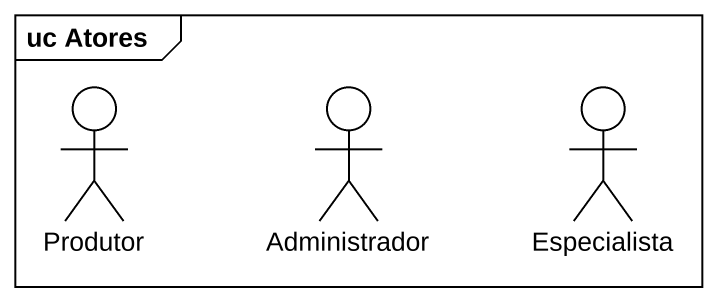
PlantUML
@startuml
mainframe uc Atores
actor Produtor
actor Administrador
actor Especialista
@enduml
